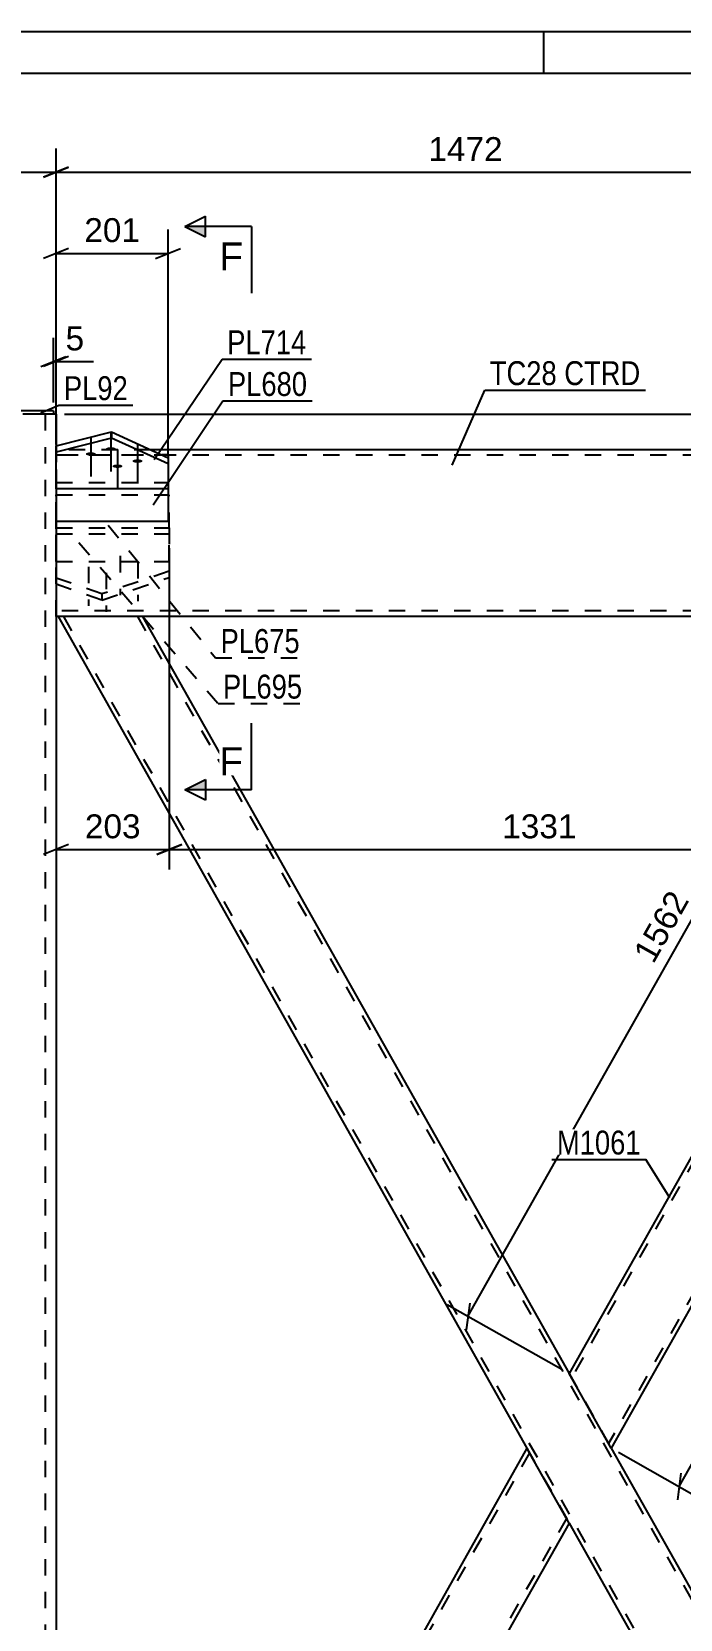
# Model space of a CAD drawing. Header units: millimetres. Extents: x -424 to 417, y -243 to 351.
# Drawn here: x -274.9 to -197.1, y 161 to 351.2 of the extents above; entities that cross this region are included whole.
import ezdxf

# ---------------------------------------------------------------- set-up
doc = ezdxf.new("R2010")
doc.units = ezdxf.units.MM
doc.linetypes.add('DXK_LINE_DOT2', pattern=[3.9198, 1.9599, -1.9599])
doc.styles.add('Arial', font='ARIAL.TTF', dxfattribs={"height": 0.2})
doc.styles.add('Arial Narrow', font='ARIALN.TTF', dxfattribs={"height": 0.2})

# ---------------------------------------------------------------- blocks, each defined once
blk = doc.blocks.new('Unknown-284935898-1134')
at = {"color": 5, "linetype": 'Continuous'}
for p, q in [((416.53, 351.23), (-424.47, 351.23)), ((-213.47, 346.23), (-213.47, 351.23)), ((411.53, 346.23), (-419.47, 346.23))]:
    blk.add_line(p, q, dxfattribs=at)
blk = doc.blocks.new('Bolt-284935898-3189 - 2944')
at = {"linetype": 'Continuous'}
for points in [[(-267.8, 300.83), (-267.67, 300.82), (-267.55, 300.81), (-267.44, 300.79), (-267.35, 300.76), (-267.28, 300.73), (-267.23, 300.69), (-267.2, 300.64), (-267.2, 300.6), (-267.23, 300.56), (-267.28, 300.52), (-267.35, 300.49), (-267.44, 300.46), (-267.55, 300.44), (-267.67, 300.42), (-267.8, 300.42), (-267.92, 300.42), (-268.04, 300.44), (-268.15, 300.46), (-268.24, 300.49), (-268.32, 300.52), (-268.37, 300.56), (-268.39, 300.6), (-268.39, 300.64), (-268.37, 300.69), (-268.32, 300.73), (-268.24, 300.76), (-268.15, 300.79), (-268.04, 300.81), (-267.92, 300.82)], [(-265.39, 301.44), (-265.27, 301.44), (-265.15, 301.42), (-265.04, 301.4), (-264.95, 301.37), (-264.87, 301.34), (-264.82, 301.3), (-264.8, 301.26), (-264.8, 301.22), (-264.82, 301.17), (-264.87, 301.13), (-264.95, 301.1), (-265.04, 301.07), (-265.15, 301.05), (-265.27, 301.04), (-265.39, 301.03), (-265.52, 301.04), (-265.64, 301.05), (-265.75, 301.07), (-265.84, 301.1), (-265.91, 301.13), (-265.96, 301.17), (-265.99, 301.22), (-265.99, 301.26), (-265.96, 301.3), (-265.91, 301.34), (-265.84, 301.37), (-265.75, 301.4), (-265.64, 301.42), (-265.52, 301.44)], [(-264.61, 299.37), (-264.48, 299.36), (-264.36, 299.35), (-264.25, 299.33), (-264.16, 299.3), (-264.09, 299.26), (-264.03, 299.22), (-264.01, 299.18), (-264.01, 299.14), (-264.03, 299.1), (-264.09, 299.06), (-264.16, 299.02), (-264.25, 299), (-264.36, 298.97), (-264.48, 298.96), (-264.61, 298.96), (-264.73, 298.96), (-264.85, 298.97), (-264.96, 299), (-265.05, 299.02), (-265.12, 299.06), (-265.18, 299.1), (-265.2, 299.14), (-265.2, 299.18), (-265.18, 299.22), (-265.12, 299.26), (-265.05, 299.3), (-264.96, 299.33), (-264.85, 299.35), (-264.73, 299.36)], [(-262.2, 299.98), (-262.08, 299.98), (-261.96, 299.96), (-261.85, 299.94), (-261.76, 299.91), (-261.68, 299.88), (-261.63, 299.84), (-261.61, 299.8), (-261.61, 299.75), (-261.63, 299.71), (-261.68, 299.67), (-261.76, 299.64), (-261.85, 299.61), (-261.96, 299.59), (-262.08, 299.57), (-262.2, 299.57), (-262.33, 299.57), (-262.45, 299.59), (-262.55, 299.61), (-262.65, 299.64), (-262.72, 299.67), (-262.77, 299.71), (-262.8, 299.75), (-262.8, 299.8), (-262.77, 299.84), (-262.72, 299.88), (-262.65, 299.91), (-262.55, 299.94), (-262.45, 299.96), (-262.33, 299.98)]]:
    blk.add_hatch(color=1, dxfattribs=at).paths.add_polyline_path(points)
at = {"color": 1, "linetype": 'Continuous'}
for p, q in [((-267.8, 302.63), (-267.8, 297.93)), ((-265.39, 303.24), (-265.39, 298.54)), ((-264.61, 301.17), (-264.61, 296.47)), ((-262.2, 301.78), (-262.2, 297.08))]:
    blk.add_line(p, q, dxfattribs=at)
blk = doc.blocks.new('Part-284935898-3042 - 2944')
at = {"color": 7, "linetype": 'DXK_LINE_DOT2'}
for p, q in [((-271.96, 281.14), (-271.96, 301.14)), ((-260.63, 301.14), (-271.96, 301.14)), ((-162.26, 301.14), (-168.97, 301.14)), ((-143.89, 301.14), (-159.46, 301.14)), ((-143.89, 301.14), (-143.89, 292.81)), ((-143.89, 300.47), (-271.96, 300.47)), ((-143.89, 281.81), (-271.96, 281.81)), ((-143.89, 281.81), (-143.89, 281.86))]:
    blk.add_line(p, q, dxfattribs=at)
at = {"color": 2, "linetype": 'Continuous'}
for p, q in [((-168.97, 301.14), (-260.63, 301.14)), ((-159.46, 301.14), (-162.26, 301.14)), ((-143.89, 292.81), (-143.89, 281.14)), ((-143.89, 281.14), (-271.96, 281.14))]:
    blk.add_line(p, q, dxfattribs=at)
blk = doc.blocks.new('Part-284935898-3131 - 2944')
at = {"color": 2, "linetype": 'Continuous'}
for p, q in [((-273.41, 305.38), (-275.96, 305.38)), ((-271.96, 305.38), (-272.29, 305.38)), ((-271.96, 305.38), (-271.96, 301.6)), ((-271.96, 298.78), (-271.96, 77.34))]:
    blk.add_line(p, q, dxfattribs=at)
at = {"color": 7, "linetype": 'DXK_LINE_DOT2'}
for p, q in [((-272.29, 305.38), (-273.41, 305.38)), ((-273.29, 305.38), (-273.29, 32.65)), ((-271.96, 301.6), (-271.96, 298.78))]:
    blk.add_line(p, q, dxfattribs=at)
blk = doc.blocks.new('Bolt-284935898-3117 - 2944')
at = {"color": 1, "linetype": 'DXK_LINE_DOT2'}
for p, q in [((-264.27, 288.4), (-264.27, 283.7)), ((-262.17, 287.67), (-262.17, 282.97)), ((-268.07, 287.12), (-268.07, 282.42)), ((-265.96, 286.39), (-265.96, 281.69))]:
    blk.add_line(p, q, dxfattribs=at)
blk = doc.blocks.new('Part-284935898-6417 - 2944')
at = {"color": 2, "linetype": 'Continuous'}
for p, q in [((-271.7, 281.14), (-215.51, 181.47)), ((-261.6, 281.14), (-210.46, 190.43)), ((-205.41, 181.47), (-153.87, 90.06)), ((-210.46, 172.51), (-159.46, 82.06))]:
    blk.add_line(p, q, dxfattribs=at)
at = {"color": 7, "linetype": 'DXK_LINE_DOT2'}
for p, q in [((-261.6, 281.14), (-271.7, 281.14)), ((-271.09, 281.14), (-158.7, 81.8)), ((-262.21, 281.14), (-153.02, 87.48)), ((-210.46, 190.43), (-205.41, 181.47)), ((-215.51, 181.47), (-210.46, 172.51))]:
    blk.add_line(p, q, dxfattribs=at)
blk = doc.blocks.new('Part-284935898-3138 - 2944')
at = {"color": 2, "linetype": 'Continuous'}
for p, q in [((-304.96, 305.78), (-301.29, 305.78)), ((-304.96, 305.78), (-304.96, 305.38)), ((-304.96, 305.38), (-303.84, 305.38)), ((-272.29, 305.78), (-275.96, 305.78)), ((-272.29, 305.38), (-273.41, 305.38)), ((-272.29, 305.78), (-272.29, 305.38))]:
    blk.add_line(p, q, dxfattribs=at)
at = {"color": 7, "linetype": 'DXK_LINE_DOT2'}
for p, q in [((-273.41, 305.38), (-303.84, 305.38)), ((-275.96, 305.78), (-301.29, 305.78))]:
    blk.add_line(p, q, dxfattribs=at)
blk = doc.blocks.new('Part-284935898-6390 - 2944')
at = {"color": 2, "linetype": 'Continuous'}
for p, q in [((-159.32, 281.14), (-210.46, 190.43)), ((-153.02, 281.14), (-153.02, 274.38)), ((-153.02, 274.38), (-205.41, 181.47)), ((-205.41, 181.47), (-210.46, 190.43))]:
    blk.add_line(p, q, dxfattribs=at)
at = {"color": 7, "linetype": 'DXK_LINE_DOT2'}
for p, q in [((-158.7, 281.14), (-210.15, 189.89)), ((-153.02, 281.14), (-159.32, 281.14)), ((-153.02, 275.47), (-205.71, 182.02)), ((-205.71, 182.02), (-205.74, 182.06))]:
    blk.add_line(p, q, dxfattribs=at)
blk = doc.blocks.new('Part-284935898-3148 - 2944')
at = {"color": 7, "linetype": 'DXK_LINE_DOT2'}
for p, q in [((-271.96, 291.79), (-258.39, 291.79)), ((-271.96, 291.79), (-271.96, 285.01)), ((-258.39, 291.79), (-258.39, 285.82)), ((-271.96, 291.04), (-258.39, 291.04)), ((-266.46, 283.85), (-271.96, 285.76)), ((-258.39, 286.57), (-266.46, 283.85)), ((-266.46, 283.1), (-258.39, 285.82)), ((-266.46, 283.1), (-271.96, 285.01)), ((-266.46, 283.85), (-266.46, 283.1))]:
    blk.add_line(p, q, dxfattribs=at)
blk = doc.blocks.new('Part-284935898-3151 - 2944')
at = {"color": 2, "linetype": 'Continuous'}
for p, q in [((-271.96, 301.6), (-265.32, 303.29)), ((-265.32, 302.54), (-271.96, 300.85)), ((-265.32, 303.29), (-258.54, 300.18)), ((-265.32, 303.29), (-265.32, 302.54)), ((-258.54, 299.43), (-265.32, 302.54)), ((-271.96, 298.78), (-271.96, 301.6)), ((-258.54, 300.18), (-258.54, 296.46)), ((-258.54, 296.46), (-271.96, 296.45))]:
    blk.add_line(p, q, dxfattribs=at)
at = {"color": 7, "linetype": 'DXK_LINE_DOT2'}
for p, q in [((-271.96, 296.45), (-271.96, 300.85)), ((-271.96, 297.21), (-258.54, 297.21))]:
    blk.add_line(p, q, dxfattribs=at)
blk = doc.blocks.new('Part-284935898-6391 - 2944')
at = {"color": 2, "linetype": 'Continuous'}
for p, q in [((-215.51, 181.47), (-271.71, 81.81)), ((-210.46, 172.51), (-215.51, 181.47)), ((-210.46, 172.51), (-261.6, 81.81))]:
    blk.add_line(p, q, dxfattribs=at)
at = {"color": 7, "linetype": 'DXK_LINE_DOT2'}
for p, q in [((-215.2, 180.93), (-271.09, 81.81)), ((-210.77, 173.06), (-262.22, 81.81)), ((-261.6, 81.81), (-271.71, 81.81))]:
    blk.add_line(p, q, dxfattribs=at)
blk = doc.blocks.new('Part-284935898-6396 - 2944')
at = {"color": 7, "linetype": 'DXK_LINE_DOT2'}
for p, q in [((-271.96, 292.52), (-271.96, 300.52)), ((-271.96, 300.52), (-259.27, 300.52)), ((-258.54, 300.18), (-258.54, 296.46))]:
    blk.add_line(p, q, dxfattribs=at)
at = {"color": 2, "linetype": 'Continuous'}
for p, q in [((-258.54, 300.52), (-259.27, 300.52)), ((-258.54, 300.52), (-258.54, 300.18)), ((-258.54, 296.46), (-258.54, 292.52)), ((-258.54, 292.52), (-271.96, 292.52))]:
    blk.add_line(p, q, dxfattribs=at)
blk = doc.blocks.new('Part-284935898-6406 - 2944')
at = {"color": 7, "linetype": 'DXK_LINE_DOT2'}
for p, q in [((-271.96, 287.73), (-271.96, 295.73)), ((-271.96, 295.73), (-258.39, 295.73)), ((-258.39, 287.73), (-258.39, 295.73)), ((-271.96, 287.73), (-258.39, 287.73))]:
    blk.add_line(p, q, dxfattribs=at)
blk = doc.blocks.new('StraightDimension-284935898-9862 - 2944')
at = {"color": 7, "linetype": 'Continuous'}
for p, q in [((-115.32, 303.88), (-116.52, 306.88)), ((-270.96, 305.38), (-105.73, 305.38)), ((-115.92, 281.14), (-115.92, 305.38)), ((-116.52, 282.64), (-115.32, 279.64)), ((-142.89, 281.14), (-105.73, 281.14))]:
    blk.add_line(p, q, dxfattribs=at)
at = {"color": 0, "linetype": 'Continuous'}
blk.add_wipeout([(-105.13, 305.98), (-105.13, 310.18), (-115.22, 310.18), (-115.22, 305.98)], dxfattribs=at)
at = {"color": 0}
blk.add_wipeout([(-116.67, 297.2), (-120.87, 297.2), (-120.87, 289.32), (-116.67, 289.32)], dxfattribs=at)
at = {"color": 3, "linetype": 'Continuous', "style": 'Arial'}
blk.add_text('8291', height=2.865, dxfattribs=at).set_placement((-114.62, 306.58))
at = {"color": 3, "style": 'Arial'}
blk.add_text('364', height=2.865, rotation=90.0002, dxfattribs=at).set_placement((-117.27, 289.92))
blk = doc.blocks.new('StraightDimension-284935898-10160 - 2944')
at = {"color": 7, "linetype": 'Continuous'}
for p, q in [((-271.96, 301.76), (-271.96, 337.23)), ((-173.8, 299.18), (-173.8, 337.23)), ((-270.46, 334.98), (-273.46, 333.78)), ((-175.3, 333.78), (-172.3, 334.98)), ((-271.96, 334.38), (-173.8, 334.38))]:
    blk.add_line(p, q, dxfattribs=at)
at = {"color": 0}
blk.add_wipeout([(-217.83, 335.13), (-217.83, 339.33), (-227.93, 339.33), (-227.93, 335.13)], dxfattribs=at)
at = {"color": 3, "style": 'Arial'}
blk.add_text('1472', height=2.865, dxfattribs=at).set_placement((-227.33, 335.73))
blk = doc.blocks.new('StraightDimension-284935898-3532 - 2944')
at = {"color": 7, "linetype": 'Continuous'}
for p, q in [((-272.29, 306.78), (-272.29, 314.54)), ((-271.96, 306.38), (-271.96, 314.54)), ((-273.79, 311.09), (-270.79, 312.29)), ((-270.46, 312.29), (-273.46, 311.09)), ((-272.29, 311.69), (-271.96, 311.69))]:
    blk.add_line(p, q, dxfattribs=at)
at = {"color": 0}
blk.add_wipeout([(-268.01, 312.44), (-268.01, 316.64), (-271.43, 316.64), (-271.43, 312.44)], dxfattribs=at)
at = {"color": 7, "linetype": 'Continuous'}
blk.add_line((-271.96, 311.69), (-267.48, 311.69), dxfattribs=at)
blk.add_line((-271.96, 311.69), (-267.48, 311.69), dxfattribs=at)
at = {"color": 3, "style": 'Arial'}
blk.add_text('5', height=2.87, dxfattribs=at).set_placement((-270.83, 313.04))
blk = doc.blocks.new('StraightDimension-284935898-9755 - 2944')
at = {"color": 7, "linetype": 'Continuous'}
for p, q in [((-271.96, 301.85), (-271.96, 327.52)), ((-258.54, 300.43), (-258.54, 327.52)), ((-270.46, 325.27), (-273.46, 324.07)), ((-271.96, 324.67), (-258.54, 324.67)), ((-260.04, 324.07), (-257.04, 325.27))]:
    blk.add_line(p, q, dxfattribs=at)
at = {"color": 0}
blk.add_wipeout([(-261.31, 325.42), (-261.31, 329.62), (-269.18, 329.62), (-269.18, 325.42)], dxfattribs=at)
at = {"color": 3, "style": 'Arial'}
blk.add_text('201', height=2.865, dxfattribs=at).set_placement((-268.58, 326.02))
blk = doc.blocks.new('StraightDimension-284935898-10079 - 2944')
at = {"color": 7, "linetype": 'Continuous'}
for p, q in [((-152.15, 273.89), (-142.79, 268.61)), ((-145.09, 268.18), (-144.66, 271.39)), ((-197.26, 176.88), (-144.88, 269.78)), ((-204.54, 180.98), (-195.17, 175.7)), ((-197.05, 178.48), (-197.47, 175.28))]:
    blk.add_line(p, q, dxfattribs=at)
at = {"color": 0}
blk.add_wipeout([(-169.24, 228.1), (-172.9, 230.16), (-177.86, 221.37), (-174.2, 219.3)], dxfattribs=at)
at = {"color": 3, "style": 'Arial'}
blk.add_text('1600', height=2.865, rotation=60.5846, dxfattribs=at).set_placement((-174.43, 220.12))
blk = doc.blocks.new('StraightDimension-284935898-10102 - 2944')
at = {"color": 7, "linetype": 'Continuous'}
for p, q in [((-160.19, 281.63), (-173.92, 289.37)), ((-171.65, 286.37), (-171.22, 289.57)), ((-222.58, 197.26), (-171.43, 287.97)), ((-211.33, 190.92), (-225.06, 198.66)), ((-222.36, 198.87), (-222.79, 195.66))]:
    blk.add_line(p, q, dxfattribs=at)
at = {"color": 0}
blk.add_wipeout([(-195.18, 247.38), (-198.84, 249.45), (-203.8, 240.65), (-200.14, 238.59)], dxfattribs=at)
at = {"color": 3, "style": 'Arial'}
blk.add_text('1562', height=2.865, rotation=60.5846, dxfattribs=at).set_placement((-200.36, 239.41))
blk = doc.blocks.new('StraightDimension-284935898-10161 - 2944')
at = {"color": 7, "linetype": 'Continuous'}
for p, q in [((-305.29, 302.14), (-305.29, 337.23)), ((-271.96, 301.76), (-271.96, 337.23)), ((-303.79, 334.98), (-306.79, 333.78)), ((-273.46, 333.78), (-270.46, 334.98)), ((-305.29, 334.38), (-271.96, 334.38))]:
    blk.add_line(p, q, dxfattribs=at)
at = {"color": 0}
blk.add_wipeout([(-284.69, 335.13), (-284.69, 339.33), (-292.56, 339.33), (-292.56, 335.13)], dxfattribs=at)
at = {"color": 3, "style": 'Arial'}
blk.add_text('500', height=2.865, dxfattribs=at).set_placement((-291.96, 335.73))
blk = doc.blocks.new('StraightDimension-284935898-12835 - 2944')
at = {"color": 7, "linetype": 'Continuous'}
for p, q in [((-258.39, 289.32), (-258.39, 250.82)), ((-169.65, 290.04), (-169.65, 250.82)), ((-256.89, 253.82), (-259.89, 252.62)), ((-258.39, 253.22), (-169.65, 253.22)), ((-171.15, 252.62), (-168.15, 253.82))]:
    blk.add_line(p, q, dxfattribs=at)
at = {"color": 0}
blk.add_wipeout([(-208.97, 253.97), (-208.97, 258.17), (-219.07, 258.17), (-219.07, 253.97)], dxfattribs=at)
at = {"color": 3, "style": 'Arial'}
blk.add_text('1331', height=2.865, dxfattribs=at).set_placement((-218.47, 254.57))
blk = doc.blocks.new('StraightDimension-284935898-12836 - 2944')
at = {"color": 7, "linetype": 'Continuous'}
for p, q in [((-258.39, 289.32), (-258.39, 250.82)), ((-271.96, 280.14), (-271.96, 250.82)), ((-270.46, 253.82), (-273.46, 252.62)), ((-271.96, 253.22), (-258.39, 253.22)), ((-259.89, 252.62), (-256.89, 253.82))]:
    blk.add_line(p, q, dxfattribs=at)
at = {"color": 0}
blk.add_wipeout([(-261.24, 253.97), (-261.24, 258.17), (-269.11, 258.17), (-269.11, 253.97)], dxfattribs=at)
at = {"color": 3, "style": 'Arial'}
blk.add_text('203', height=2.865, dxfattribs=at).set_placement((-268.51, 254.57))
blk = doc.blocks.new('Mark-284935898-3038 - 2944')
at = {"color": 0}
blk.add_wipeout([(-211.93, 308.88), (-211.93, 311.88), (-219.96, 311.88), (-219.96, 308.88)], dxfattribs=at)
blk.add_wipeout([(-211.93, 308.88), (-211.93, 311.88), (-219.96, 311.88), (-219.96, 308.88)], dxfattribs=at)
at = {"color": 30, "linetype": 'Continuous'}
blk.add_line((-224.47, 299.29), (-220.56, 308.28), dxfattribs=at)
at = {"color": 3, "style": 'Arial Narrow'}
blk.add_text('TC28', height=2.863, dxfattribs=at).set_placement((-219.96, 308.88))
at = {"color": 0}
blk.add_wipeout([(-201.9, 308.88), (-201.9, 311.88), (-211.03, 311.88), (-211.03, 308.88)], dxfattribs=at)
blk.add_wipeout([(-201.9, 308.88), (-201.9, 311.88), (-211.03, 311.88), (-211.03, 308.88)], dxfattribs=at)
at = {"color": 30, "linetype": 'Continuous'}
blk.add_line((-220.56, 308.28), (-201.3, 308.28), dxfattribs=at)
at = {"color": 3, "style": 'Arial Narrow'}
blk.add_text('CTRD', height=2.863, dxfattribs=at).set_placement((-211.03, 308.88))
blk = doc.blocks.new('Mark-284935898-3134 - 2944')
at = {"color": 0}
blk.add_wipeout([(-263.36, 307.08), (-263.36, 310.08), (-271.03, 310.08), (-271.03, 307.08)], dxfattribs=at)
blk.add_wipeout([(-263.36, 307.08), (-263.36, 310.08), (-271.03, 310.08), (-271.03, 307.08)], dxfattribs=at)
at = {"color": 30, "linetype": 'Continuous'}
for p, q in [((-273.81, 305.56), (-271.63, 306.48)), ((-271.63, 306.48), (-262.76, 306.48))]:
    blk.add_line(p, q, dxfattribs=at)
at = {"color": 3, "style": 'Arial Narrow'}
blk.add_text('PL92', height=2.863, dxfattribs=at).set_placement((-271.03, 307.08))
blk = doc.blocks.new('Mark-284935898-10056 - 2944')
at = {"color": 0}
blk.add_wipeout([(-201.86, 216.67), (-201.86, 219.67), (-211.91, 219.67), (-211.91, 216.67)], dxfattribs=at)
blk.add_wipeout([(-201.86, 216.67), (-201.86, 219.67), (-211.91, 219.67), (-211.91, 216.67)], dxfattribs=at)
at = {"color": 30, "linetype": 'Continuous'}
for p in [(-212.51, 216.07), (-198.38, 211.49)]:
    blk.add_line(p, (-201.26, 216.07), dxfattribs=at)
at = {"color": 3, "style": 'Arial Narrow'}
blk.add_text('M1061', height=2.863, dxfattribs=at).set_placement((-211.91, 216.67))
blk = doc.blocks.new('Mark-284935898-10731 - 2944')
at = {"color": 0}
blk.add_wipeout([(-242.45, 271.31), (-242.45, 274.31), (-251.95, 274.31), (-251.95, 271.31)], dxfattribs=at)
blk.add_wipeout([(-242.45, 271.31), (-242.45, 274.31), (-251.95, 274.31), (-251.95, 271.31)], dxfattribs=at)
at = {"color": 30, "linetype": 'DXK_LINE_DOT2'}
for p, q in [((-269.23, 290.03), (-252.55, 270.71)), ((-252.55, 270.71), (-241.85, 270.71))]:
    blk.add_line(p, q, dxfattribs=at)
at = {"color": 3, "style": 'Arial Narrow'}
blk.add_text('PL695', height=2.863, dxfattribs=at).set_placement((-251.95, 271.31))
blk = doc.blocks.new('Mark-284935898-10734 - 2944')
at = {"color": 0}
blk.add_wipeout([(-241.95, 312.58), (-241.95, 315.58), (-251.45, 315.58), (-251.45, 312.58)], dxfattribs=at)
blk.add_wipeout([(-241.95, 312.58), (-241.95, 315.58), (-251.45, 315.58), (-251.45, 312.58)], dxfattribs=at)
at = {"color": 30, "linetype": 'Continuous'}
for p, q in [((-260.19, 299.95), (-252.05, 311.98)), ((-252.05, 311.98), (-241.35, 311.98))]:
    blk.add_line(p, q, dxfattribs=at)
at = {"color": 3, "style": 'Arial Narrow'}
blk.add_text('PL714', height=2.863, dxfattribs=at).set_placement((-251.45, 312.58))
blk = doc.blocks.new('Mark-284935898-10737 - 2944')
at = {"color": 0}
blk.add_wipeout([(-241.86, 307.58), (-241.86, 310.58), (-251.36, 310.58), (-251.36, 307.58)], dxfattribs=at)
blk.add_wipeout([(-241.86, 307.58), (-241.86, 310.58), (-251.36, 310.58), (-251.36, 307.58)], dxfattribs=at)
at = {"color": 30, "linetype": 'Continuous'}
for p, q in [((-260.33, 294.55), (-251.96, 306.98)), ((-251.96, 306.98), (-241.26, 306.98))]:
    blk.add_line(p, q, dxfattribs=at)
at = {"color": 3, "style": 'Arial Narrow'}
blk.add_text('PL680', height=2.863, dxfattribs=at).set_placement((-251.36, 307.58))
blk = doc.blocks.new('Mark-284935898-10740 - 2944')
at = {"color": 0}
blk.add_wipeout([(-242.74, 276.78), (-242.74, 279.78), (-252.24, 279.78), (-252.24, 276.78)], dxfattribs=at)
blk.add_wipeout([(-242.74, 276.78), (-242.74, 279.78), (-252.24, 279.78), (-252.24, 276.78)], dxfattribs=at)
at = {"color": 30, "linetype": 'DXK_LINE_DOT2'}
for p, q in [((-265.71, 292.11), (-252.84, 276.18)), ((-252.84, 276.18), (-242.14, 276.18))]:
    blk.add_line(p, q, dxfattribs=at)
at = {"color": 3, "style": 'Arial Narrow'}
blk.add_text('PL675', height=2.863, dxfattribs=at).set_placement((-252.24, 276.78))
blk = doc.blocks.new('SectionMark-284935898-12174 - 2944')
at = {"linetype": 'Continuous'}
for points in [[(-254.04, 327.88), (-254.04, 326.63), (-256.54, 327.88)], [(-254.04, 261.62), (-254.04, 260.37), (-256.54, 260.37)]]:
    blk.add_hatch(color=6, dxfattribs=at).paths.add_polyline_path(points)
at = {"color": 6, "linetype": 'Continuous'}
for p, q in [((-256.54, 327.88), (-254.04, 329.13)), ((-248.54, 327.88), (-256.54, 327.88)), ((-256.54, 327.88), (-254.04, 326.63)), ((-254.04, 326.63), (-254.04, 329.13)), ((-248.54, 327.88), (-248.54, 319.88)), ((-248.54, 260.37), (-248.54, 268.37)), ((-256.54, 260.37), (-254.04, 261.62)), ((-254.04, 261.62), (-254.04, 259.12)), ((-248.54, 260.37), (-256.54, 260.37)), ((-254.04, 259.12), (-256.54, 260.37))]:
    blk.add_line(p, q, dxfattribs=at)
at = {"color": 0, "linetype": 'Continuous'}
for points in [[(-249.54, 322.63), (-249.54, 326.13), (-252.39, 326.13), (-252.39, 322.63)], [(-249.54, 262.12), (-249.54, 265.62), (-252.39, 265.62), (-252.39, 262.12)]]:
    blk.add_wipeout(points, dxfattribs=at)
at = {"color": 3, "linetype": 'Continuous', "style": 'Arial'}
for p in [(-252.39, 322.63), (-252.39, 262.12)]:
    blk.add_text('F', height=3.34, dxfattribs=at).set_placement(p)

msp = doc.modelspace()

# ---------------------------------------------------------------- block references
for name in ['Unknown-284935898-1134', 'Part-284935898-3131 - 2944', 'Part-284935898-3138 - 2944', 'Part-284935898-3151 - 2944', 'Bolt-284935898-3189 - 2944', 'Part-284935898-3042 - 2944', 'Part-284935898-6396 - 2944', 'Part-284935898-6406 - 2944', 'Part-284935898-3148 - 2944', 'Bolt-284935898-3117 - 2944', 'Part-284935898-6417 - 2944', 'Part-284935898-6390 - 2944', 'Part-284935898-6391 - 2944']:
    msp.add_blockref(name, (0, 0))

# ---------------------------------------------------------------- next in the draw order: block references
for name in ['StraightDimension-284935898-9862 - 2944', 'StraightDimension-284935898-10079 - 2944']:
    msp.add_blockref(name, (0, 0))

# ---------------------------------------------------------------- next in the draw order: block references
for name in ['StraightDimension-284935898-10160 - 2944', 'StraightDimension-284935898-10102 - 2944']:
    msp.add_blockref(name, (0, 0))

# ---------------------------------------------------------------- next in the draw order: block references
for name in ['StraightDimension-284935898-3532 - 2944', 'Mark-284935898-3038 - 2944', 'StraightDimension-284935898-12835 - 2944', 'Mark-284935898-10056 - 2944']:
    msp.add_blockref(name, (0, 0))

# ---------------------------------------------------------------- next in the draw order: block references
for name in ['StraightDimension-284935898-9755 - 2944', 'StraightDimension-284935898-12836 - 2944']:
    msp.add_blockref(name, (0, 0))

# ---------------------------------------------------------------- next in the draw order: block references
for name in ['StraightDimension-284935898-10161 - 2944', 'Mark-284935898-10734 - 2944', 'Mark-284935898-10731 - 2944']:
    msp.add_blockref(name, (0, 0))

# ---------------------------------------------------------------- next in the draw order: block references
for name in ['Mark-284935898-10737 - 2944', 'Mark-284935898-3134 - 2944', 'Mark-284935898-10740 - 2944']:
    msp.add_blockref(name, (0, 0))

# ---------------------------------------------------------------- next in the draw order: block references
msp.add_blockref('SectionMark-284935898-12174 - 2944', (0, 0))

doc.saveas('drawing.dxf')
